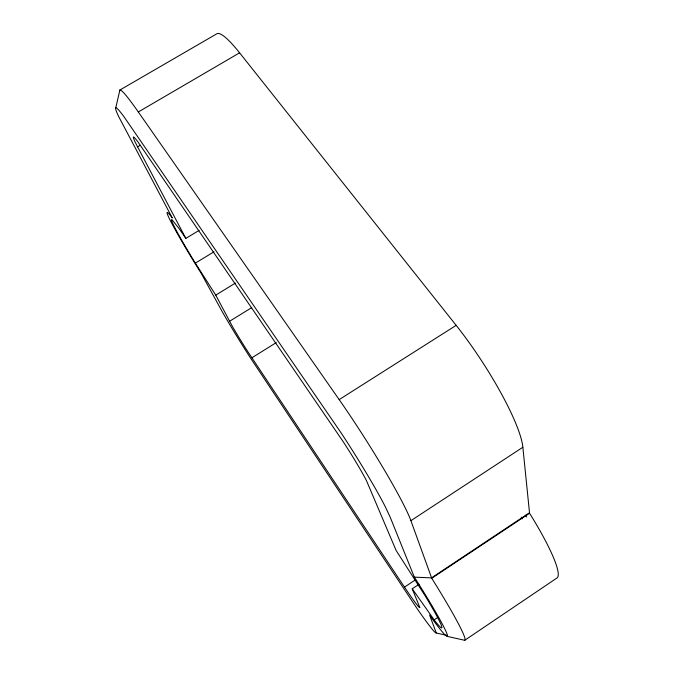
<?xml version="1.0" encoding="UTF-8"?>
<svg xmlns="http://www.w3.org/2000/svg" width="674" height="674" viewBox="0 0 674 674"><rect width="100%" height="100%" fill="white"/><g stroke="black" fill="none" stroke-linecap="round" stroke-linejoin="round"><path stroke-width="1.01" d="M115.785 107.688L119.871 90.038L216.994 33.7A86.676 13.564 59.7 0 1 239.59 52.825L456.163 325.348A99.685 18.99 57 0 1 522.856 447.25L529.562 513.251A87.317 13.674 56.1 0 1 556.707 578.157L464.723 640.3L447.292 636.391M419.051 584.257L412.218 588.798L434.166 619.878L437.645 617.536M529.309 512.863L431.495 577.888L414.333 577.146L390.313 517.472L385.292 506.747A86.382 6.125 57.5 0 0 341.533 433.508L123.612 116.206A74.957 4.356 58.5 0 0 118.809 116.813L172.3 217.988L170.471 215.554A63.533 3.185 58.2 0 0 201.24 273.408L222.369 311.927A57.779 2.747 58 0 0 250.559 358.088L416.347 607.468A66.465 3.471 57.3 0 0 436.297 632.996L447.031 635.405M464.723 640.3A88.345 6.015 57.1 0 0 431.748 578.284L529.562 513.251M199.116 230.39L185.847 238.394L178.981 228.402L172.038 219.775A55.1 2.763 58.2 0 0 193.935 260.88L215.764 295.111L232.05 325.795A31.914 1.517 58 0 0 247.88 351.744L404.484 587.113L415.58 579.75M431.748 578.284L410.896 520.682L522.856 447.25M119.551 91.024A87.704 5.973 58.7 0 1 138.322 111.968L339.174 399.615L456.163 325.348M251.857 357.818L276.323 342.577M229.564 321.279L251.705 307.63M215.764 295.111L235.403 283.088M195.334 263.13L213.953 251.832M185.847 238.394L137.589 146.873L140.268 145.298M138.322 111.968L239.59 52.825M434.166 619.878L435.387 621.487A65.698 3.817 57.2 0 0 425.538 596.439L396.127 550.481L366.462 480.638A47.669 3.37 57.5 0 0 342.847 441.167L138.052 142.054A41.384 2.401 58.5 0 0 134.91 141.557L137.589 146.873M404.484 587.113L409.126 593.962A36.708 1.912 57.3 0 0 419.877 607.603L412.218 588.798M414.333 577.146L418.419 583.558A75.758 4.406 57.2 0 1 446.668 633.046A75.758 4.406 57.2 0 1 432.742 619.49L429.574 615.025L436.297 632.996M339.174 399.615A101.066 8.391 57.5 0 1 410.896 520.682M521.246 517.177A37.036 5.788 56.2 0 1 522.165 518.862M525.425 515.206A62.278 9.739 56.2 0 1 526.478 516.966"/></g></svg>
